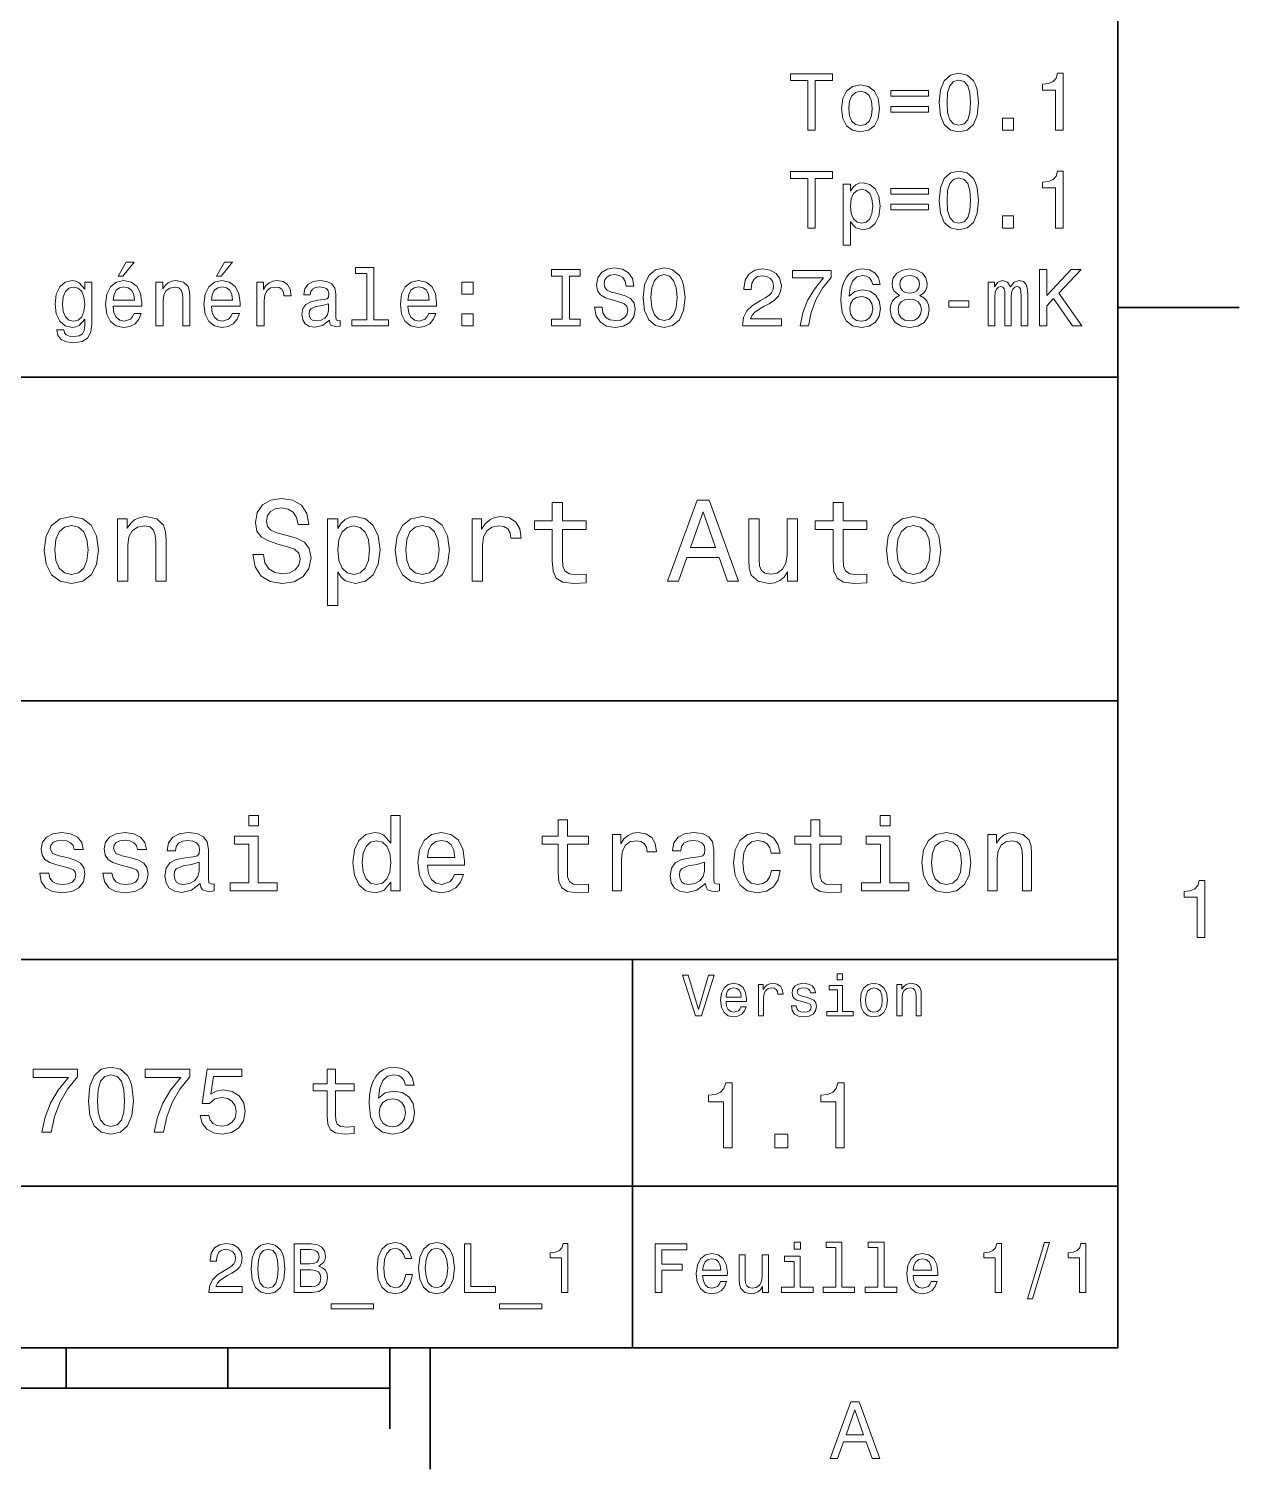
# Model space of a CAD drawing. Extents: x 0 to 210, y 0 to 297.
# Drawn here: x 132.7 to 207.5, y 2.5 to 91.5 of the extents above; entities that cross this region are included whole.
import ezdxf

# ---------------------------------------------------------------- set-up
doc = ezdxf.new("R2010")
doc.units = 0

msp = doc.modelspace()

# ---------------------------------------------------------------- linework, layer by layer
at = {"color": 7, "lineweight": 35}
for p, q in [((200, 10), (200, 287)), ((10, 70), (200, 70)), ((200, 70), (200, 10)), ((75, 50), (200, 50)), ((75, 34), (200, 34)), ((170, 10), (170, 34)), ((75, 20), (200, 20)), ((10, 10), (200, 10)), ((10, 10), (200, 10)), ((55, 7.5), (155, 7.5))]:
    msp.add_line(p, q, dxfattribs=at)
at = {"color": 7, "lineweight": 35, "ltscale": 0.1875}
for p, q in [((200, 74.300003), (207.5, 74.300003)), ((157.5, 10), (157.5, 2.5))]:
    msp.add_line(p, q, dxfattribs=at)
at = {"color": 7, "lineweight": 35, "ltscale": 0.0625}
for p, q in [((135, 10), (135, 7.5)), ((145, 10), (145, 7.5))]:
    msp.add_line(p, q, dxfattribs=at)
at = {"color": 7, "lineweight": 35, "ltscale": 0.125}
msp.add_line((155, 10), (155, 5), dxfattribs=at)
at = {"color": 7, "lineweight": 13}
for points in [[(180.833817, 85.259331), (181.297791, 85.259331), (181.297791, 88.335701), (182.356873, 88.335701), (182.356873, 88.759331), (179.769699, 88.759331), (179.769699, 88.335701), (180.833817, 88.335701)], [(188.95845, 86.968987), (189.034103, 86.1772), (189.271133, 85.612358), (189.649384, 85.269417), (190.173874, 85.158463), (190.693329, 85.269417), (191.071564, 85.612358), (191.303558, 86.1772), (191.384247, 86.968987), (191.303558, 87.75573), (191.207733, 88.068405), (191.071564, 88.325615), (190.693329, 88.668556), (190.173874, 88.784546), (189.649384, 88.668556), (189.271133, 88.320572), (189.034103, 87.75573)], [(189.442596, 86.968987), (189.482956, 87.579216), (189.609024, 88.017975), (189.835968, 88.275177), (190.173874, 88.365959), (190.506729, 88.275177), (190.733673, 88.017975), (190.859756, 87.579216), (190.900101, 86.968987), (190.859756, 86.353714), (190.733673, 85.914948), (190.506729, 85.657745), (190.173874, 85.572014), (189.835968, 85.657745), (189.609024, 85.914948), (189.482956, 86.353714)], [(196.155136, 85.259331), (196.614075, 85.259331), (196.614075, 88.784546), (196.271133, 88.784546), (196.180359, 88.476913), (195.998795, 88.270142), (195.72142, 88.149101), (195.338135, 88.108757), (195.338135, 87.750687), (196.155136, 87.750687)], [(182.926758, 86.610916), (183.007446, 85.995644), (183.239441, 85.541748), (183.60759, 85.259331), (184.101822, 85.163513), (184.591019, 85.259331), (184.959167, 85.536705), (185.191162, 85.990601), (185.276901, 86.610916), (185.191162, 87.226189), (184.959167, 87.68512), (184.591019, 87.962502), (184.101822, 88.063362), (183.60759, 87.962502), (183.239441, 87.680077), (183.007446, 87.226189)], [(183.380646, 86.615959), (183.426025, 87.069847), (183.567245, 87.397659), (183.794189, 87.599388), (184.101822, 87.669991), (184.404419, 87.599388), (184.631363, 87.402702), (184.772568, 87.069847), (184.823013, 86.615959), (184.772568, 86.157028), (184.631363, 85.824173), (184.404419, 85.622444), (184.101822, 85.556885), (183.794189, 85.622444), (183.567245, 85.824173), (183.426025, 86.157028)], [(185.962769, 87.710342), (185.962769, 87.362358), (188.307877, 87.362358), (188.307877, 87.710342)], [(185.962769, 86.731956), (185.962769, 86.389015), (188.307877, 86.389015), (188.307877, 86.731956)], [(192.861908, 85.259331), (193.557877, 85.259331), (193.557877, 86.010773), (192.861908, 86.010773)], [(180.833817, 79.212502), (181.297791, 79.212502), (181.297791, 82.288872), (182.356873, 82.288872), (182.356873, 82.712502), (179.769699, 82.712502), (179.769699, 82.288872), (180.833817, 82.288872)], [(183.476471, 81.502129), (183.476471, 81.920715), (183.032654, 81.920715), (183.032654, 78.163513), (183.476471, 78.163513), (183.476471, 79.626045), (183.632813, 79.389015), (183.809311, 79.232674), (184.253128, 79.116684), (184.676758, 79.212502), (185.009613, 79.499962), (185.226471, 79.953857), (185.307159, 80.56913), (185.226471, 81.179359), (185.009613, 81.633247), (184.676758, 81.915672), (184.253128, 82.016533), (184.011047, 81.986275), (183.804276, 81.890457), (183.627762, 81.729073)], [(188.95845, 80.922157), (189.034103, 80.130371), (189.271133, 79.565529), (189.649384, 79.222588), (190.173874, 79.111633), (190.693329, 79.222588), (191.071564, 79.565529), (191.303558, 80.130371), (191.384247, 80.922157), (191.303558, 81.7089), (191.207733, 82.021576), (191.071564, 82.278786), (190.693329, 82.621727), (190.173874, 82.737717), (189.649384, 82.621727), (189.271133, 82.273743), (189.034103, 81.7089)], [(189.442596, 80.922157), (189.482956, 81.532387), (189.609024, 81.971146), (189.835968, 82.228348), (190.173874, 82.31913), (190.506729, 82.228348), (190.733673, 81.971146), (190.859756, 81.532387), (190.900101, 80.922157), (190.859756, 80.306885), (190.733673, 79.868118), (190.506729, 79.610916), (190.173874, 79.525185), (189.835968, 79.610916), (189.609024, 79.868118), (189.482956, 80.306885)], [(196.155136, 79.212502), (196.614075, 79.212502), (196.614075, 82.737717), (196.271133, 82.737717), (196.180359, 82.430084), (195.998795, 82.223312), (195.72142, 82.102272), (195.338135, 82.061928), (195.338135, 81.703857), (196.155136, 81.703857)], [(184.177475, 79.515099), (183.879929, 79.580658), (183.663071, 79.782387), (183.526901, 80.110199), (183.481506, 80.56913), (183.526901, 81.023018), (183.663071, 81.35083), (183.879929, 81.547516), (184.177475, 81.618118), (184.449814, 81.547516), (184.666672, 81.345787), (184.802841, 81.017975), (184.853271, 80.56913), (184.802841, 80.115242), (184.666672, 79.782387), (184.449814, 79.580658)], [(185.962769, 81.663513), (185.962769, 81.315529), (188.307877, 81.315529), (188.307877, 81.663513)], [(185.962769, 80.685127), (185.962769, 80.342186), (188.307877, 80.342186), (188.307877, 80.685127)], [(192.861908, 79.212502), (193.557877, 79.212502), (193.557877, 79.963943), (192.861908, 79.963943)], [(138.213486, 76.242043), (138.511032, 76.242043), (139.212036, 77.099388), (138.717804, 77.099388)], [(144.285522, 76.242043), (144.583069, 76.242043), (145.284088, 77.099388), (144.789856, 77.099388)], [(153.5802, 76.413513), (153.5802, 73.538872), (152.667374, 73.538872), (152.667374, 73.165672), (154.931778, 73.165672), (154.931778, 73.538872), (154.024002, 73.538872), (154.024002, 76.786713), (152.884232, 76.786713), (152.884232, 76.413513)], [(165.653671, 73.589302), (165.008148, 73.589302), (165.008148, 73.165672), (166.763184, 73.165672), (166.763184, 73.589302), (166.117645, 73.589302), (166.117645, 76.242043), (166.763184, 76.242043), (166.763184, 76.665672), (165.008148, 76.665672), (165.008148, 76.242043), (165.653671, 76.242043)], [(168.124847, 74.320572), (167.665924, 74.320572), (167.766785, 73.785988), (168.018951, 73.392616), (168.407288, 73.155586), (168.931763, 73.069855), (169.451233, 73.150543), (169.839554, 73.372444), (170.08667, 73.720428), (170.17746, 74.179359), (170.101807, 74.592903), (169.889984, 74.860199), (169.547058, 75.036713), (169.088104, 75.167831), (168.694733, 75.263657), (168.437531, 75.374603), (168.29129, 75.535988), (168.245895, 75.788147), (168.29129, 76.015099), (168.422409, 76.186569), (168.624146, 76.302559), (168.90152, 76.342903), (169.183929, 76.292473), (169.405838, 76.156303), (169.552094, 75.929359), (169.622696, 75.621727), (170.081635, 75.621727), (170.081635, 75.631813), (170.000946, 76.105873), (169.763916, 76.4589), (169.390717, 76.680801), (168.886383, 76.756447), (168.432495, 76.680801), (168.079468, 76.468987), (167.852524, 76.141174), (167.77182, 75.717545), (167.837402, 75.339302), (168.029037, 75.0821), (168.331635, 74.910629), (168.745178, 74.779503), (169.153687, 74.663513), (169.461304, 74.552559), (169.647919, 74.391174), (169.71347, 74.128929), (169.652954, 73.861641), (169.496613, 73.659912), (169.259583, 73.533829), (168.951935, 73.493484), (168.609009, 73.548958), (168.346756, 73.710342), (168.180328, 73.972588)], [(170.661591, 74.915672), (170.75238, 74.128929), (171.014618, 73.548958), (171.423126, 73.190887), (171.957703, 73.069855), (172.487244, 73.190887), (172.900787, 73.548958), (173.15799, 74.128929), (173.253815, 74.915672), (173.15799, 75.697372), (173.047043, 76.015099), (172.900787, 76.277344), (172.487244, 76.635414), (172.235077, 76.726189), (171.957703, 76.76149), (171.418091, 76.635414), (171.009583, 76.282387), (170.75238, 75.702415)], [(176.79921, 73.165672), (179.204834, 73.165672), (179.204834, 73.599388), (177.303528, 73.599388), (177.409454, 73.836418), (177.591003, 74.033104), (178.150787, 74.391174), (178.448349, 74.542473), (178.781204, 74.759331), (179.018234, 75.01149), (179.154404, 75.309044), (179.204834, 75.646942), (179.119095, 76.070572), (178.882065, 76.403427), (178.518951, 76.615242), (178.049927, 76.690887), (177.565781, 76.605156), (177.197632, 76.368118), (176.960602, 75.989883), (176.879913, 75.490601), (176.879913, 75.419998), (177.338837, 75.419998), (177.338837, 75.460342), (177.384216, 75.803284), (177.520386, 76.055443), (177.737244, 76.216827), (178.024719, 76.272301), (178.31723, 76.22187), (178.534088, 76.095787), (178.675293, 75.899101), (178.725723, 75.651985), (178.69043, 75.419998), (178.594604, 75.223312), (178.433228, 75.051842), (178.211319, 74.900543), (177.913757, 74.739159), (177.419525, 74.426476), (177.071548, 74.093628), (176.864777, 73.69017), (176.79921, 73.180801)], [(180.364777, 73.165672), (180.874146, 73.165672), (181.040573, 73.997803), (181.333069, 74.77446), (181.746613, 75.495644), (182.286255, 76.171432), (182.286255, 76.590027), (179.885681, 76.590027), (179.885681, 76.131088), (181.802094, 76.131088), (181.247345, 75.450256), (180.828766, 74.739159), (180.536255, 73.982674)], [(185.312195, 75.722588), (185.21637, 76.131088), (184.994461, 76.433685), (184.65152, 76.625328), (184.207718, 76.690887), (183.910172, 76.655586), (183.652954, 76.559761), (183.426025, 76.403427), (183.234375, 76.181519), (183.083084, 75.904144), (182.972137, 75.566246), (182.90152, 75.167831), (182.881348, 74.718987), (182.962036, 74.002846), (183.209167, 73.483398), (183.607574, 73.170715), (184.152252, 73.064804), (184.641449, 73.155586), (185.014648, 73.392616), (185.256714, 73.765816), (185.342438, 74.239883), (185.256714, 74.718987), (185.024719, 75.087143), (184.666656, 75.31913), (184.222839, 75.399826), (183.743744, 75.298958), (183.385681, 75.01149), (183.461334, 75.566246), (183.622711, 75.964661), (183.869827, 76.201698), (184.212769, 76.282387), (184.464935, 76.242043), (184.65657, 76.136131), (184.782654, 75.959618), (184.848206, 75.722588)], [(186.512482, 75.051842), (186.25528, 74.910629), (186.078766, 74.713943), (185.967804, 74.466827), (185.93251, 74.169273), (186.013199, 73.720428), (186.245178, 73.372444), (186.623428, 73.150543), (187.137848, 73.064804), (187.647202, 73.150543), (188.025452, 73.372444), (188.257446, 73.720428), (188.34317, 74.169273), (188.302826, 74.466827), (188.196915, 74.713943), (188.01535, 74.910629), (187.763199, 75.051842), (187.964935, 75.172874), (188.10614, 75.339302), (188.191864, 75.541031), (188.222137, 75.788147), (188.141449, 76.146217), (187.929626, 76.433685), (187.586685, 76.620285), (187.137848, 76.690887), (186.683945, 76.620285), (186.341003, 76.433685), (186.124146, 76.146217), (186.048492, 75.788147), (186.073715, 75.541031), (186.159454, 75.339302)], [(195.151535, 73.165672), (195.615509, 73.165672), (195.615509, 74.411346), (196.029053, 74.855156), (197.204132, 73.165672), (197.768982, 73.165672), (196.356873, 75.193047), (197.728622, 76.665672), (197.113342, 76.665672), (195.615509, 75.046799), (195.615509, 76.665672), (195.151535, 76.665672)], [(136.589569, 73.286713), (136.589569, 75.873886), (136.165924, 75.873886), (136.165924, 75.435127), (135.817947, 75.833542), (135.60614, 75.934402), (135.36911, 75.969704), (134.94043, 75.868843), (134.607574, 75.586418), (134.390717, 75.13253), (134.315063, 74.522301), (134.390717, 73.907028), (134.607574, 73.453133), (134.94043, 73.165672), (135.36911, 73.069855), (135.611176, 73.105156), (135.812912, 73.19593), (136.165924, 73.579216), (136.165924, 73.19593), (136.12558, 72.893341), (136.014633, 72.676476), (135.802826, 72.5504), (135.485092, 72.505013), (135.207718, 72.535271), (135.011032, 72.610916), (134.895035, 72.742043), (134.859741, 72.918556), (134.431061, 72.918556), (134.431061, 72.898384), (134.496628, 72.575615), (134.698349, 72.333542), (135.021118, 72.1772), (135.459885, 72.121727), (135.984375, 72.197372), (136.332367, 72.409187), (136.529053, 72.777344)], [(137.905853, 74.391174), (139.681061, 74.391174), (139.686096, 74.597946), (139.605408, 75.177917), (139.383514, 75.611641), (139.030487, 75.873886), (138.561462, 75.969704), (138.102539, 75.868843), (137.749512, 75.586418), (137.522552, 75.127487), (137.441864, 74.522301), (137.517517, 73.901985), (137.744461, 73.44809), (138.092438, 73.165672), (138.546326, 73.069855), (138.939713, 73.135414), (139.262482, 73.306885), (139.499512, 73.579216), (139.635681, 73.942329), (139.196915, 73.942329), (139.10614, 73.740601), (138.975006, 73.589302), (138.601807, 73.468269), (138.314346, 73.523743), (138.097488, 73.700256), (137.956268, 73.987717), (137.905853, 74.376045)], [(140.553543, 73.165672), (140.997345, 73.165672), (140.997345, 74.729073), (141.042725, 75.087143), (141.18898, 75.349388), (141.415924, 75.510773), (141.718521, 75.571289), (141.960602, 75.520859), (142.111893, 75.384689), (142.187546, 75.157745), (142.212769, 74.855156), (142.212769, 73.165672), (142.65657, 73.165672), (142.65657, 74.94593), (142.636383, 75.304001), (142.545609, 75.601555), (142.248062, 75.873886), (141.784088, 75.969704), (141.526886, 75.934402), (141.310028, 75.838585), (141.123428, 75.6772), (140.977173, 75.460342), (140.977173, 75.873886), (140.553543, 75.873886)], [(143.97789, 74.391174), (145.753113, 74.391174), (145.758148, 74.597946), (145.67746, 75.177917), (145.455551, 75.611641), (145.102524, 75.873886), (144.633514, 75.969704), (144.174576, 75.868843), (143.821548, 75.586418), (143.594604, 75.127487), (143.513916, 74.522301), (143.589569, 73.901985), (143.816498, 73.44809), (144.16449, 73.165672), (144.618378, 73.069855), (145.011749, 73.135414), (145.334518, 73.306885), (145.571548, 73.579216), (145.707718, 73.942329), (145.268951, 73.942329), (145.178177, 73.740601), (145.047058, 73.589302), (144.673859, 73.468269), (144.386383, 73.523743), (144.169525, 73.700256), (144.02832, 73.987717), (143.97789, 74.376045)], [(146.792007, 73.165672), (147.235809, 73.165672), (147.235809, 74.713943), (147.281204, 75.087143), (147.417374, 75.354431), (147.639267, 75.515816), (147.936829, 75.571289), (148.158722, 75.535988), (148.32515, 75.435127), (148.42601, 75.263657), (148.461319, 75.03167), (148.910156, 75.03167), (148.84964, 75.44017), (148.683228, 75.732674), (148.405838, 75.909187), (148.027603, 75.969704), (147.770401, 75.929359), (147.548492, 75.828499), (147.351807, 75.657028), (147.195465, 75.425041), (147.195465, 75.873886), (146.792007, 75.873886)], [(151.270386, 73.5187), (151.270386, 73.503571), (151.295609, 73.3321), (151.371262, 73.21106), (151.68898, 73.115242), (151.936096, 73.155586), (151.936096, 73.498528), (151.8302, 73.483398), (151.68898, 73.548958), (151.663757, 73.750687), (151.663757, 75.152702), (151.603241, 75.510773), (151.426727, 75.762932), (151.119095, 75.91423), (150.685379, 75.969704), (150.261749, 75.909187), (149.949066, 75.737717), (149.75238, 75.470428), (149.686829, 75.117401), (149.686829, 75.087143), (150.085236, 75.087143), (150.120544, 75.298958), (150.231491, 75.450256), (150.413055, 75.541031), (150.670258, 75.576332), (150.917374, 75.551117), (151.093887, 75.475471), (151.199799, 75.344345), (151.235092, 75.162788), (151.21492, 74.950974), (151.134232, 74.84507), (150.932495, 74.794632), (150.55426, 74.754288), (150.120544, 74.663513), (149.812897, 74.502129), (149.631348, 74.249969), (149.575867, 73.87677), (149.626312, 73.543915), (149.782639, 73.296799), (150.034805, 73.140457), (150.382782, 73.084984), (150.851807, 73.190887)], [(156.121979, 74.391174), (157.897186, 74.391174), (157.902237, 74.597946), (157.821548, 75.177917), (157.59964, 75.611641), (157.246613, 75.873886), (156.777603, 75.969704), (156.318665, 75.868843), (155.965637, 75.586418), (155.738693, 75.127487), (155.658005, 74.522301), (155.733643, 73.901985), (155.960602, 73.44809), (156.308578, 73.165672), (156.762466, 73.069855), (157.155838, 73.135414), (157.478607, 73.306885), (157.715637, 73.579216), (157.851807, 73.942329), (157.41304, 73.942329), (157.322266, 73.740601), (157.191147, 73.589302), (156.817947, 73.468269), (156.530487, 73.523743), (156.313629, 73.700256), (156.172409, 73.987717), (156.121979, 74.376045)], [(159.465637, 75.122444), (160.161606, 75.122444), (160.161606, 75.873886), (159.465637, 75.873886)], [(171.145752, 74.915672), (171.201233, 75.525902), (171.367645, 75.974747), (171.624847, 76.247086), (171.957703, 76.342903), (172.285522, 76.247086), (172.542725, 75.969704), (172.709152, 75.520859), (172.769669, 74.915672), (172.709152, 74.305443), (172.542725, 73.856598), (172.285522, 73.584259), (171.957703, 73.493484), (171.624847, 73.584259), (171.367645, 73.856598), (171.201233, 74.3004)], [(186.527618, 75.747803), (186.567963, 75.969704), (186.688995, 76.141174), (186.88063, 76.247086), (187.137848, 76.28743), (187.389999, 76.247086), (187.581635, 76.141174), (187.702682, 75.969704), (187.748077, 75.747803), (187.702682, 75.520859), (187.581635, 75.344345), (187.389999, 75.228355), (187.137848, 75.193047), (186.88063, 75.233398), (186.688995, 75.344345), (186.567963, 75.520859)], [(191.989441, 73.165672), (192.397934, 73.165672), (192.397934, 74.976189), (192.423157, 75.248528), (192.498795, 75.445213), (192.614792, 75.561203), (192.766083, 75.606598), (192.887115, 75.566246), (192.967819, 75.465385), (193.008163, 75.293915), (193.023285, 75.066971), (193.023285, 73.165672), (193.406586, 73.165672), (193.406586, 74.976189), (193.431793, 75.243484), (193.507446, 75.44017), (193.628479, 75.561203), (193.779785, 75.606598), (193.900818, 75.566246), (193.981506, 75.465385), (194.031937, 75.066971), (194.031937, 73.165672), (194.44043, 73.165672), (194.44043, 75.036713), (194.415222, 75.425041), (194.334534, 75.722588), (194.173157, 75.904144), (193.910889, 75.969704), (193.603271, 75.868843), (193.366241, 75.576332), (193.179626, 75.8638), (192.866943, 75.969704), (192.579498, 75.868843), (192.382813, 75.586418), (192.382813, 75.873886), (191.989441, 75.873886)], [(134.774002, 74.522301), (134.819397, 74.971146), (134.955566, 75.304001), (135.167374, 75.500687), (135.449799, 75.571289), (135.747345, 75.500687), (135.969238, 75.304001), (136.105408, 74.971146), (136.155853, 74.522301), (136.105408, 74.06337), (135.969238, 73.735558), (135.747345, 73.533829), (135.449799, 73.468269), (135.167374, 73.533829), (134.955566, 73.735558), (134.819397, 74.068413)], [(137.905853, 74.764374), (137.961319, 75.112358), (138.097488, 75.36956), (138.30426, 75.525902), (138.576599, 75.581375), (138.843887, 75.525902), (139.050659, 75.36956), (139.176743, 75.112358), (139.222122, 74.764374)], [(143.97789, 74.764374), (144.033356, 75.112358), (144.169525, 75.36956), (144.376312, 75.525902), (144.648636, 75.581375), (144.915924, 75.525902), (145.122711, 75.36956), (145.248779, 75.112358), (145.294174, 74.764374)], [(156.121979, 74.764374), (156.17746, 75.112358), (156.313629, 75.36956), (156.520386, 75.525902), (156.792725, 75.581375), (157.060028, 75.525902), (157.266785, 75.36956), (157.392868, 75.112358), (157.438263, 74.764374)], [(184.853256, 74.234833), (184.797775, 73.917114), (184.65657, 73.675041), (184.429626, 73.513657), (184.147202, 73.463226), (183.849655, 73.513657), (183.622711, 73.669998), (183.476456, 73.912071), (183.431061, 74.22979), (183.481506, 74.542473), (183.622711, 74.779503), (183.854706, 74.930801), (184.167374, 74.986275), (184.439713, 74.930801), (184.65657, 74.784546), (184.797775, 74.547516)], [(186.416656, 74.179359), (186.462036, 74.446655), (186.608307, 74.648384), (186.835236, 74.779503), (187.137848, 74.824898), (187.435394, 74.779503), (187.662338, 74.648384), (187.808594, 74.446655), (187.859024, 74.179359), (187.808594, 73.891899), (187.662338, 73.675041), (187.435394, 73.533829), (187.137848, 73.488441), (186.835236, 73.533829), (186.608307, 73.675041), (186.462036, 73.891899)], [(151.219971, 74.1138), (151.159439, 73.851555), (150.998062, 73.649818), (150.755981, 73.5187), (150.458435, 73.473312), (150.266785, 73.498528), (150.13063, 73.579216), (150.044891, 73.720428), (150.019684, 73.917114), (150.039856, 74.093628), (150.120544, 74.219704), (150.443298, 74.360916), (150.851807, 74.421432), (151.219971, 74.542473)], [(159.465637, 73.165672), (160.161606, 73.165672), (160.161606, 73.917114), (159.465637, 73.917114)], [(189.563629, 74.320572), (190.784088, 74.320572), (190.784088, 74.718987), (189.563629, 74.718987)], [(147.20462, 59.030979), (146.549011, 59.030979), (146.6931, 58.267288), (147.053329, 57.70533), (147.608078, 57.366714), (148.357361, 57.244236), (149.099442, 57.359509), (149.65419, 57.67651), (150.007217, 58.17363), (150.136902, 58.82925), (150.028839, 59.420029), (149.726242, 59.801872), (149.236328, 60.054031), (148.580704, 60.241352), (148.018738, 60.378242), (147.651306, 60.536743), (147.442383, 60.767288), (147.377533, 61.127522), (147.442383, 61.451729), (147.6297, 61.696686), (147.917877, 61.862389), (148.314133, 61.920029), (148.71759, 61.84798), (149.034592, 61.653458), (149.24353, 61.32925), (149.344391, 60.889767), (150.000015, 60.889767), (150.000015, 60.904179), (149.884735, 61.581409), (149.546127, 62.085732), (149.012985, 62.402737), (148.292526, 62.510807), (147.644104, 62.402737), (147.139786, 62.100143), (146.815582, 61.631844), (146.700302, 61.026657), (146.793961, 60.486309), (147.067734, 60.118874), (147.500015, 59.873917), (148.09079, 59.6866), (148.674362, 59.520893), (149.113846, 59.362389), (149.380417, 59.131844), (149.474075, 58.757202), (149.387619, 58.375359), (149.164276, 58.087173), (148.825668, 57.907059), (148.386185, 57.849422), (147.896271, 57.928673), (147.521637, 58.159222), (147.283875, 58.533859)], [(172.175797, 57.381123), (172.838623, 57.381123), (173.364563, 58.850864), (175.360229, 58.850864), (175.886169, 57.381123), (176.563416, 57.381123), (174.733429, 62.388329), (173.998566, 62.388329)], [(165.050446, 60.579971), (165.050446, 58.64193), (165.093658, 58.015129), (165.295395, 57.582851), (165.698853, 57.330688), (166.383301, 57.244236), (167.132568, 57.280258), (167.132568, 57.827808), (166.585022, 57.78458), (166.087906, 57.842216), (165.821335, 58.022331), (165.706055, 58.324928), (165.684448, 58.75), (165.684448, 60.579971), (167.132568, 60.579971), (167.132568, 61.120316), (165.684448, 61.120316), (165.684448, 62.251438), (165.050446, 62.251438), (165.050446, 61.120316), (163.955338, 61.120316), (163.955338, 60.579971)], [(173.595108, 59.463257), (174.365997, 61.667866), (175.136902, 59.463257)], [(182.399139, 60.579971), (182.399139, 58.64193), (182.442352, 58.015129), (182.644089, 57.582851), (183.047546, 57.330688), (183.731995, 57.244236), (184.481262, 57.280258), (184.481262, 57.827808), (183.933716, 57.78458), (183.4366, 57.842216), (183.170029, 58.022331), (183.054749, 58.324928), (183.033142, 58.75), (183.033142, 60.579971), (184.481262, 60.579971), (184.481262, 61.120316), (183.033142, 61.120316), (183.033142, 62.251438), (182.399139, 62.251438), (182.399139, 61.120316), (181.304031, 61.120316), (181.304031, 60.579971)], [(133.65274, 59.311958), (133.768021, 58.432995), (134.099426, 57.78458), (134.625366, 57.381123), (135.331421, 57.244236), (136.030273, 57.381123), (136.556213, 57.777374), (136.887619, 58.425793), (137.010101, 59.311958), (136.887619, 60.190922), (136.556213, 60.846542), (136.030273, 61.242794), (135.331421, 61.386887), (134.625366, 61.242794), (134.099426, 60.839336), (133.768021, 60.190922)], [(134.301163, 59.319164), (134.365997, 59.967579), (134.567734, 60.435879), (134.891937, 60.72406), (135.331421, 60.824928), (135.763702, 60.72406), (136.087906, 60.443081), (136.289642, 59.967579), (136.361679, 59.319164), (136.289642, 58.663544), (136.087906, 58.188038), (135.763702, 57.899853), (135.331421, 57.806194), (134.891937, 57.899853), (134.567734, 58.188038), (134.365997, 58.663544)], [(138.177246, 57.381123), (138.811249, 57.381123), (138.811249, 59.614552), (138.876099, 60.12608), (139.085022, 60.500717), (139.409241, 60.731266), (139.841507, 60.817722), (140.187332, 60.745674), (140.403473, 60.551151), (140.511536, 60.226944), (140.547562, 59.794666), (140.547562, 57.381123), (141.181564, 57.381123), (141.181564, 59.924351), (141.15274, 60.435879), (141.023071, 60.86095), (140.597992, 61.25), (139.935165, 61.386887), (139.567734, 61.336452), (139.257935, 61.199566), (138.991364, 60.969017), (138.78244, 60.659222), (138.78244, 61.25), (138.177246, 61.25)], [(151.786758, 60.652016), (151.786758, 61.25), (151.152756, 61.25), (151.152756, 55.882565), (151.786758, 55.882565), (151.786758, 57.971901), (152.010101, 57.633286), (152.262268, 57.409943), (152.896271, 57.244236), (153.501465, 57.381123), (153.976959, 57.791786), (154.286758, 58.440201), (154.402039, 59.319164), (154.286758, 60.190922), (153.976959, 60.839336), (153.501465, 61.242794), (152.896271, 61.386887), (152.550446, 61.343658), (152.255066, 61.206772), (152.002899, 60.976223)], [(152.788208, 57.8134), (152.363129, 57.907059), (152.053329, 58.195244), (151.858795, 58.663544), (151.793961, 59.319164), (151.858795, 59.967579), (152.053329, 60.435879), (152.363129, 60.716858), (152.788208, 60.817722), (153.177246, 60.716858), (153.487045, 60.428673), (153.68158, 59.960373), (153.753616, 59.319164), (153.68158, 58.67075), (153.487045, 58.195244), (153.177246, 57.907059)], [(155.338623, 59.311958), (155.453903, 58.432995), (155.785309, 57.78458), (156.311249, 57.381123), (157.017303, 57.244236), (157.716156, 57.381123), (158.242096, 57.777374), (158.573502, 58.425793), (158.695984, 59.311958), (158.573502, 60.190922), (158.242096, 60.846542), (157.716156, 61.242794), (157.017303, 61.386887), (156.311249, 61.242794), (155.785309, 60.839336), (155.453903, 60.190922)], [(155.987045, 59.319164), (156.05188, 59.967579), (156.253616, 60.435879), (156.57782, 60.72406), (157.017303, 60.824928), (157.449585, 60.72406), (157.773788, 60.443081), (157.975525, 59.967579), (158.047562, 59.319164), (157.975525, 58.663544), (157.773788, 58.188038), (157.449585, 57.899853), (157.017303, 57.806194), (156.57782, 57.899853), (156.253616, 58.188038), (156.05188, 58.663544)], [(160.100876, 57.381123), (160.734879, 57.381123), (160.734879, 59.592937), (160.799713, 60.12608), (160.994247, 60.507923), (161.311249, 60.738472), (161.736328, 60.817722), (162.053314, 60.767288), (162.291077, 60.623199), (162.435181, 60.378242), (162.485596, 60.046829), (163.126816, 60.046829), (163.040359, 60.630402), (162.802612, 61.048271), (162.406342, 61.30043), (161.865997, 61.386887), (161.498566, 61.32925), (161.181564, 61.185158), (160.900589, 60.940201), (160.677246, 60.608788), (160.677246, 61.25), (160.100876, 61.25)], [(180.194519, 61.25), (179.560516, 61.25), (179.560516, 59.016571), (179.488464, 58.497837), (179.279541, 58.123196), (178.955322, 57.892651), (178.530258, 57.820602), (178.19165, 57.878242), (177.97551, 58.051151), (177.853027, 58.346542), (177.824219, 58.764408), (177.824219, 61.25), (177.190201, 61.25), (177.190201, 58.706772), (177.211823, 58.195244), (177.348694, 57.770172), (177.766571, 57.381123), (178.4366, 57.244236), (178.796829, 57.294666), (179.106628, 57.424351), (179.373199, 57.647694), (179.58934, 57.971901), (179.58934, 57.381123), (180.194519, 57.381123)], [(185.698853, 59.311958), (185.814117, 58.432995), (186.145538, 57.78458), (186.671478, 57.381123), (187.377518, 57.244236), (188.076355, 57.381123), (188.602295, 57.777374), (188.933716, 58.425793), (189.056183, 59.311958), (188.933716, 60.190922), (188.602295, 60.846542), (188.076355, 61.242794), (187.377518, 61.386887), (186.671478, 61.242794), (186.145538, 60.839336), (185.814117, 60.190922)], [(186.34726, 59.319164), (186.412109, 59.967579), (186.613831, 60.435879), (186.938034, 60.72406), (187.377518, 60.824928), (187.809799, 60.72406), (188.134003, 60.443081), (188.335724, 59.967579), (188.407776, 59.319164), (188.335724, 58.663544), (188.134003, 58.188038), (187.809799, 57.899853), (187.377518, 57.806194), (186.938034, 57.899853), (186.613831, 58.188038), (186.412109, 58.663544)], [(146.889023, 42.911259), (146.286011, 42.911259), (146.286011, 42.262844), (146.889023, 42.262844)], [(155.072021, 38.793823), (155.072021, 38.255638), (155.642639, 38.255638), (155.642639, 42.911259), (155.078506, 42.911259), (155.078506, 41.205925), (154.644073, 41.698723), (154.37822, 41.815437), (154.073456, 41.860825), (153.522308, 41.731144), (153.09436, 41.368031), (152.815552, 40.784458), (152.718277, 39.999874), (152.815552, 39.215294), (153.09436, 38.625237), (153.522308, 38.255638), (154.073456, 38.132439), (154.37822, 38.17783), (154.650558, 38.294544)], [(185.923615, 42.911259), (185.320587, 42.911259), (185.320587, 42.262844), (185.923615, 42.262844)], [(135.1203, 40.285175), (134.569138, 40.41486), (134.160645, 40.563995), (134.024475, 40.868752), (134.063385, 41.082726), (134.199554, 41.238346), (134.420013, 41.335609), (134.737732, 41.374516), (135.04248, 41.335609), (135.282394, 41.218895), (135.438019, 41.043823), (135.502869, 40.810394), (136.060501, 40.810394), (136.060501, 40.82336), (135.963226, 41.244831), (135.697388, 41.575523), (135.282394, 41.783016), (134.737732, 41.860825), (134.186584, 41.783016), (133.784561, 41.569038), (133.531677, 41.251316), (133.453873, 40.849297), (133.512222, 40.460251), (133.693787, 40.187916), (133.99205, 39.993389), (134.426483, 39.857224), (135.061935, 39.701603), (135.450989, 39.539501), (135.554733, 39.409817), (135.593643, 39.215294), (135.535278, 38.97538), (135.379669, 38.793823), (135.126785, 38.677109), (134.789612, 38.638203), (134.432983, 38.677109), (134.173615, 38.813274), (133.998535, 39.033737), (133.927216, 39.33849), (133.376068, 39.33849), (133.466843, 38.819759), (133.732697, 38.44368), (134.15416, 38.216732), (134.737732, 38.132439), (135.347244, 38.216732), (135.794647, 38.44368), (136.066986, 38.806789), (136.164246, 39.280132), (136.092926, 39.688637), (135.891907, 39.967453), (135.561218, 40.14901)], [(139.023758, 40.285175), (138.472595, 40.41486), (138.064102, 40.563995), (137.927933, 40.868752), (137.966843, 41.082726), (138.102997, 41.238346), (138.323456, 41.335609), (138.64119, 41.374516), (138.945938, 41.335609), (139.185852, 41.218895), (139.341476, 41.043823), (139.406311, 40.810394), (139.963959, 40.810394), (139.963959, 40.82336), (139.866699, 41.244831), (139.600845, 41.575523), (139.185852, 41.783016), (138.64119, 41.860825), (138.090027, 41.783016), (137.688019, 41.569038), (137.435135, 41.251316), (137.35733, 40.849297), (137.41568, 40.460251), (137.597244, 40.187916), (137.895508, 39.993389), (138.329956, 39.857224), (138.965393, 39.701603), (139.354446, 39.539501), (139.458191, 39.409817), (139.497101, 39.215294), (139.438736, 38.97538), (139.283112, 38.793823), (139.030243, 38.677109), (138.693054, 38.638203), (138.336426, 38.677109), (138.077072, 38.813274), (137.901993, 39.033737), (137.830673, 39.33849), (137.27951, 39.33849), (137.3703, 38.819759), (137.636139, 38.44368), (138.057617, 38.216732), (138.64119, 38.132439), (139.250702, 38.216732), (139.698105, 38.44368), (139.970444, 38.806789), (140.067703, 39.280132), (139.996368, 39.688637), (139.795364, 39.967453), (139.464676, 40.14901)], [(143.290329, 38.70953), (143.290329, 38.690075), (143.322739, 38.469616), (143.420013, 38.313995), (143.828506, 38.190796), (144.14624, 38.242668), (144.14624, 38.683594), (144.010071, 38.664139), (143.828506, 38.748432), (143.796082, 39.007801), (143.796082, 40.810394), (143.718277, 41.270767), (143.491333, 41.594975), (143.095795, 41.789501), (142.538162, 41.860825), (141.9935, 41.783016), (141.591476, 41.562553), (141.338593, 41.218895), (141.254303, 40.765003), (141.254303, 40.726101), (141.766541, 40.726101), (141.811935, 40.998432), (141.95459, 41.192959), (142.188019, 41.309673), (142.518707, 41.355061), (142.836426, 41.322639), (143.063385, 41.22538), (143.199554, 41.056789), (143.244934, 40.82336), (143.218994, 40.551025), (143.11525, 40.41486), (142.855881, 40.350018), (142.369568, 40.298145), (141.811935, 40.181431), (141.416412, 39.973938), (141.182983, 39.649731), (141.111649, 39.169903), (141.176483, 38.741951), (141.377502, 38.424225), (141.701706, 38.223217), (142.149109, 38.151894), (142.752136, 38.288059)], [(157.334991, 39.831287), (159.617416, 39.831287), (159.623901, 40.097137), (159.520142, 40.842815), (159.234848, 41.400452), (158.78096, 41.737625), (158.177933, 41.860825), (157.587875, 41.731144), (157.133987, 41.368031), (156.842194, 40.777973), (156.738449, 39.999874), (156.835724, 39.202324), (157.127502, 38.618752), (157.574905, 38.255638), (158.158478, 38.132439), (158.664246, 38.216732), (159.079224, 38.437195), (159.383987, 38.787338), (159.559052, 39.254196), (158.994934, 39.254196), (158.87822, 38.994831), (158.709625, 38.800308), (158.229797, 38.644688), (157.860199, 38.716011), (157.58139, 38.942959), (157.399841, 39.312553), (157.334991, 39.811832)], [(165.407761, 41.134602), (165.407761, 39.390366), (165.446655, 38.826244), (165.62822, 38.437195), (165.991333, 38.210251), (166.60733, 38.132439), (167.281677, 38.16486), (167.281677, 38.657654), (166.788879, 38.618752), (166.341476, 38.670624), (166.101563, 38.832729), (165.997818, 39.105061), (165.978363, 39.487625), (165.978363, 41.134602), (167.281677, 41.134602), (167.281677, 41.620911), (165.978363, 41.620911), (165.978363, 42.638924), (165.407761, 42.638924), (165.407761, 41.620911), (164.422165, 41.620911), (164.422165, 41.134602)], [(168.760071, 38.255638), (169.330658, 38.255638), (169.330658, 40.246273), (169.389023, 40.726101), (169.564102, 41.069759), (169.849396, 41.277252), (170.231964, 41.348579), (170.517273, 41.303188), (170.731247, 41.173504), (170.860931, 40.953045), (170.906311, 40.654774), (171.483398, 40.654774), (171.405594, 41.179989), (171.19162, 41.556072), (170.834991, 41.783016), (170.348679, 41.860825), (170.01799, 41.808952), (169.732697, 41.679268), (169.479797, 41.458809), (169.278793, 41.160538), (169.278793, 41.737625), (168.760071, 41.737625)], [(174.51799, 38.70953), (174.51799, 38.690075), (174.550415, 38.469616), (174.647675, 38.313995), (175.056183, 38.190796), (175.373901, 38.242668), (175.373901, 38.683594), (175.237732, 38.664139), (175.056183, 38.748432), (175.023743, 39.007801), (175.023743, 40.810394), (174.945953, 41.270767), (174.718994, 41.594975), (174.323456, 41.789501), (173.765823, 41.860825), (173.221161, 41.783016), (172.819138, 41.562553), (172.566254, 41.218895), (172.481964, 40.765003), (172.481964, 40.726101), (172.994217, 40.726101), (173.039612, 40.998432), (173.182251, 41.192959), (173.41568, 41.309673), (173.746368, 41.355061), (174.064087, 41.322639), (174.291046, 41.22538), (174.427216, 41.056789), (174.472595, 40.82336), (174.446655, 40.551025), (174.342926, 40.41486), (174.083557, 40.350018), (173.597229, 40.298145), (173.039612, 40.181431), (172.644073, 39.973938), (172.410645, 39.649731), (172.339325, 39.169903), (172.404144, 38.741951), (172.605164, 38.424225), (172.929382, 38.223217), (173.37677, 38.151894), (173.979797, 38.288059)], [(178.570587, 40.583447), (179.134705, 40.583447), (179.01799, 41.10218), (178.739166, 41.510681), (178.304733, 41.763565), (177.740601, 41.860825), (177.118134, 41.731144), (176.644791, 41.368031), (176.346527, 40.777973), (176.242767, 39.986908), (176.340027, 39.202324), (176.631821, 38.618752), (177.092194, 38.255638), (177.721161, 38.132439), (178.278793, 38.229702), (178.713226, 38.502037), (179.011505, 38.929989), (179.14119, 39.500595), (178.596527, 39.500595), (178.499252, 39.137482), (178.317703, 38.865147), (178.058334, 38.69656), (177.740601, 38.644688), (177.345078, 38.728981), (177.059784, 38.988346), (176.884705, 39.409817), (176.826355, 40.006359), (176.884705, 40.589931), (177.066254, 41.011402), (177.358047, 41.270767), (177.740601, 41.361546), (178.077789, 41.303188), (178.330658, 41.154053), (178.499252, 40.907654)], [(181.021591, 41.134602), (181.021591, 39.390366), (181.060486, 38.826244), (181.24205, 38.437195), (181.605164, 38.210251), (182.221161, 38.132439), (182.895508, 38.16486), (182.895508, 38.657654), (182.40271, 38.618752), (181.955307, 38.670624), (181.715393, 38.832729), (181.611649, 39.105061), (181.592194, 39.487625), (181.592194, 41.134602), (182.895508, 41.134602), (182.895508, 41.620911), (181.592194, 41.620911), (181.592194, 42.638924), (181.021591, 42.638924), (181.021591, 41.620911), (180.035995, 41.620911), (180.035995, 41.134602)], [(187.894791, 39.993389), (187.998535, 39.202324), (188.296814, 38.618752), (188.770142, 38.255638), (189.405594, 38.132439), (190.034546, 38.255638), (190.507904, 38.612267), (190.806168, 39.195839), (190.916412, 39.993389), (190.806168, 40.784458), (190.507904, 41.374516), (190.034546, 41.731144), (189.405594, 41.860825), (188.770142, 41.731144), (188.296814, 41.368031), (187.998535, 40.784458)], [(191.966827, 38.255638), (192.537445, 38.255638), (192.537445, 40.265724), (192.595795, 40.726101), (192.783844, 41.063274), (193.075623, 41.270767), (193.464661, 41.348579), (193.775909, 41.283737), (193.970428, 41.108665), (194.067688, 40.816879), (194.100128, 40.42783), (194.100128, 38.255638), (194.670715, 38.255638), (194.670715, 40.544544), (194.644775, 41.004917), (194.528076, 41.387482), (194.145508, 41.737625), (193.548965, 41.860825), (193.218277, 41.815437), (192.939453, 41.692238), (192.699539, 41.484745), (192.511505, 41.205925), (192.511505, 41.737625), (191.966827, 41.737625)], [(146.869568, 38.735466), (146.869568, 41.620911), (145.40416, 41.620911), (145.40416, 41.134602), (146.298965, 41.134602), (146.298965, 38.735466), (145.131821, 38.735466), (145.131821, 38.255638), (148.049683, 38.255638), (148.049683, 38.735466)], [(154.170731, 41.348579), (154.546814, 41.257801), (154.832123, 41.004917), (155.000702, 40.583447), (155.065552, 39.999874), (155.000702, 39.409817), (154.832123, 38.988346), (154.546814, 38.728981), (154.170731, 38.644688), (153.814102, 38.728981), (153.541763, 38.988346), (153.360199, 39.416302), (153.301849, 39.999874), (153.360199, 40.576965), (153.541763, 40.998432), (153.814102, 41.257801)], [(157.334991, 40.311115), (157.406311, 40.758518), (157.58139, 41.089211), (157.847244, 41.290222), (158.197388, 41.361546), (158.541046, 41.290222), (158.806885, 41.089211), (158.968994, 40.758518), (159.027359, 40.311115)], [(185.904144, 38.735466), (185.904144, 41.620911), (184.438736, 41.620911), (184.438736, 41.134602), (185.333557, 41.134602), (185.333557, 38.735466), (184.166412, 38.735466), (184.166412, 38.255638), (187.084259, 38.255638), (187.084259, 38.735466)], [(188.478363, 39.999874), (188.536713, 40.583447), (188.718277, 41.004917), (189.010071, 41.264282), (189.405594, 41.355061), (189.794647, 41.264282), (190.086426, 41.011402), (190.267975, 40.583447), (190.332825, 39.999874), (190.267975, 39.409817), (190.086426, 38.981861), (189.794647, 38.722496), (189.405594, 38.638203), (189.010071, 38.722496), (188.718277, 38.981861), (188.536713, 39.409817)], [(143.225479, 39.474659), (143.147675, 39.137482), (142.940186, 38.878117), (142.628937, 38.70953), (142.246368, 38.651173), (141.999969, 38.683594), (141.824905, 38.787338), (141.714676, 38.968895), (141.682251, 39.221775), (141.708191, 39.448723), (141.811935, 39.610825), (142.226929, 39.792381), (142.752136, 39.87019), (143.225479, 40.02581)], [(174.453156, 39.474659), (174.375336, 39.137482), (174.167847, 38.878117), (173.856598, 38.70953), (173.47403, 38.651173), (173.227646, 38.683594), (173.052582, 38.787338), (172.942337, 38.968895), (172.909912, 39.221775), (172.935852, 39.448723), (173.039612, 39.610825), (173.45459, 39.792381), (173.979797, 39.87019), (174.453156, 40.02581)], [(204.909225, 35.366787), (205.368164, 35.366787), (205.368164, 38.892002), (205.025223, 38.892002), (204.934448, 38.584366), (204.752884, 38.377594), (204.47551, 38.256557), (204.092224, 38.216209), (204.092224, 37.858143), (204.909225, 37.858143)], [(174.71109, 33.03458), (174.08429, 30.905619), (173.439484, 33.03458), (173.09726, 33.03458), (173.904175, 30.530979), (174.264404, 30.530979), (175.053314, 33.03458)], [(182.992798, 33.117435), (182.657776, 33.117435), (182.657776, 32.757202), (182.992798, 32.757202)], [(175.784576, 31.40634), (177.052597, 31.40634), (177.056198, 31.554033), (176.998566, 31.9683), (176.840057, 32.278099), (176.587891, 32.465416), (176.252884, 32.533859), (175.925079, 32.461815), (175.672913, 32.260086), (175.510803, 31.932276), (175.453171, 31.5), (175.507202, 31.056915), (175.669312, 30.732708), (175.917862, 30.530979), (176.242081, 30.462536), (176.523056, 30.509365), (176.753601, 30.631844), (176.922913, 30.826368), (177.020172, 31.085733), (176.706772, 31.085733), (176.641937, 30.941643), (176.548264, 30.833572), (176.281708, 30.747118), (176.07637, 30.786743), (175.921463, 30.912823), (175.820602, 31.118155), (175.784576, 31.395533)], [(175.784576, 31.672911), (175.824203, 31.921469), (175.921463, 32.105186), (176.069168, 32.216858), (176.263687, 32.256485), (176.454605, 32.216858), (176.60231, 32.105186), (176.692368, 31.921469), (176.724777, 31.672911)], [(177.794662, 30.530979), (178.111664, 30.530979), (178.111664, 31.636887), (178.144089, 31.903458), (178.241348, 32.094379), (178.399857, 32.209652), (178.612396, 32.249279), (178.770889, 32.224064), (178.889771, 32.152016), (178.961823, 32.029537), (178.98703, 31.863832), (179.307632, 31.863832), (179.264404, 32.155621), (179.145538, 32.364552), (178.947403, 32.490635), (178.677231, 32.533859), (178.493515, 32.505043), (178.335022, 32.432995), (178.194519, 32.310516), (178.082855, 32.144814), (178.082855, 32.465416), (177.794662, 32.465416)], [(180.791794, 31.658501), (180.485596, 31.730547), (180.258652, 31.8134), (180.182999, 31.982708), (180.204605, 32.101585), (180.280258, 32.188038), (180.40274, 32.242073), (180.579254, 32.263687), (180.748566, 32.242073), (180.881851, 32.177231), (180.968292, 32.079971), (181.004318, 31.950287), (181.314117, 31.950287), (181.314117, 31.957493), (181.260086, 32.191643), (181.112396, 32.375359), (180.881851, 32.490635), (180.579254, 32.533859), (180.273056, 32.490635), (180.049713, 32.371758), (179.909225, 32.195244), (179.865997, 31.971901), (179.898422, 31.755764), (179.999283, 31.604465), (180.164993, 31.496397), (180.406342, 31.420748), (180.759369, 31.334293), (180.97551, 31.244236), (181.033142, 31.17219), (181.054749, 31.064121), (181.022339, 30.930836), (180.935883, 30.829971), (180.795395, 30.765129), (180.608063, 30.743515), (180.409943, 30.765129), (180.265854, 30.840778), (180.168594, 30.963255), (180.128967, 31.132565), (179.822769, 31.132565), (179.873199, 30.844379), (180.020889, 30.635447), (180.255051, 30.509365), (180.579254, 30.462536), (180.917862, 30.509365), (181.166428, 30.635447), (181.317719, 30.837175), (181.371765, 31.100143), (181.332138, 31.327089), (181.220459, 31.481987), (181.036743, 31.582851)], [(182.981995, 30.79755), (182.981995, 32.400574), (182.167862, 32.400574), (182.167862, 32.130402), (182.664978, 32.130402), (182.664978, 30.79755), (182.016571, 30.79755), (182.016571, 30.530979), (183.637604, 30.530979), (183.637604, 30.79755)], [(184.087891, 31.496397), (184.145538, 31.056915), (184.311234, 30.732708), (184.574203, 30.530979), (184.927231, 30.462536), (185.276657, 30.530979), (185.539627, 30.729107), (185.705338, 31.053314), (185.766571, 31.496397), (185.705338, 31.935879), (185.539627, 32.263687), (185.276657, 32.461815), (184.927231, 32.533859), (184.574203, 32.461815), (184.311234, 32.260086), (184.145538, 31.935879)], [(184.412109, 31.5), (184.444519, 31.824207), (184.545395, 32.058357), (184.707489, 32.20245), (184.927231, 32.25288), (185.143372, 32.20245), (185.305481, 32.061958), (185.406342, 31.824207), (185.442368, 31.5), (185.406342, 31.17219), (185.305481, 30.934437), (185.143372, 30.790344), (184.927231, 30.743515), (184.707489, 30.790344), (184.545395, 30.934437), (184.444519, 31.17219)], [(186.350143, 30.530979), (186.667145, 30.530979), (186.667145, 31.647694), (186.69957, 31.903458), (186.804031, 32.090778), (186.966141, 32.206051), (187.182281, 32.249279), (187.355194, 32.213257), (187.463257, 32.115993), (187.517288, 31.95389), (187.535309, 31.737751), (187.535309, 30.530979), (187.85231, 30.530979), (187.85231, 31.802593), (187.837891, 32.058357), (187.773056, 32.270893), (187.560516, 32.465416), (187.229111, 32.533859), (187.045395, 32.508644), (186.890488, 32.440201), (186.757202, 32.324928), (186.65274, 32.170029), (186.65274, 32.465416), (186.350143, 32.465416)], [(133.504288, 23.322132), (134.086411, 23.322132), (134.276611, 24.27314), (134.610916, 25.160749), (135.083542, 25.984957), (135.700256, 26.75729), (135.700256, 27.235676), (132.956741, 27.235676), (132.956741, 26.711182), (135.146942, 26.711182), (134.512924, 25.933083), (134.034546, 25.120403), (133.700256, 24.25585)], [(136.386124, 25.276022), (136.47258, 24.371124), (136.743484, 23.72559), (137.175751, 23.33366), (137.775177, 23.206858), (138.368835, 23.33366), (138.801117, 23.72559), (139.066238, 24.371124), (139.158463, 25.276022), (139.066238, 26.175158), (138.956726, 26.532507), (138.801117, 26.826454), (138.368835, 27.218386), (137.775177, 27.35095), (137.175751, 27.218386), (136.743484, 26.82069), (136.47258, 26.175158)], [(136.939438, 25.276022), (136.98555, 25.973429), (137.129639, 26.474869), (137.389008, 26.768818), (137.775177, 26.872564), (138.155579, 26.768818), (138.414948, 26.474869), (138.559036, 25.973429), (138.605148, 25.276022), (138.559036, 24.572853), (138.414948, 24.071411), (138.155579, 23.777464), (137.775177, 23.679482), (137.389008, 23.777464), (137.129639, 24.071411), (136.98555, 24.572853)], [(140.443771, 23.322132), (141.025894, 23.322132), (141.216095, 24.27314), (141.5504, 25.160749), (142.02301, 25.984957), (142.639725, 26.75729), (142.639725, 27.235676), (139.89621, 27.235676), (139.89621, 26.711182), (142.086411, 26.711182), (141.452408, 25.933083), (140.97403, 25.120403), (140.639725, 24.25585)], [(143.285263, 24.36536), (143.412064, 23.892736), (143.694489, 23.523861), (144.109467, 23.293314), (144.639725, 23.206858), (145.221863, 23.310604), (145.6772, 23.593025), (145.965378, 24.042593), (146.07489, 24.618961), (145.976898, 25.154985), (145.700256, 25.575735), (145.267975, 25.846628), (144.708893, 25.944611), (144.276611, 25.875446), (143.942322, 25.685244), (144.103699, 26.763054), (145.855865, 26.763054), (145.855865, 27.235676), (143.717545, 27.235676), (143.400543, 25.114639), (143.861633, 25.114639), (144.195923, 25.385532), (144.622437, 25.483515), (144.991318, 25.420115), (145.273743, 25.235676), (145.452408, 24.953257), (145.515808, 24.590143), (145.452408, 24.227032), (145.267975, 23.944611), (144.98555, 23.765936), (144.622437, 23.702536), (144.316956, 23.742882), (144.080658, 23.875446), (143.907745, 24.082939), (143.821289, 24.36536)], [(151.141174, 25.88121), (151.141174, 24.330778), (151.175751, 23.829336), (151.337128, 23.483515), (151.659897, 23.281786), (152.207458, 23.212622), (152.806885, 23.24144), (152.806885, 23.679482), (152.368835, 23.644899), (151.971146, 23.691008), (151.757889, 23.8351), (151.665665, 24.077175), (151.648376, 24.417233), (151.648376, 25.88121), (152.806885, 25.88121), (152.806885, 26.313486), (151.648376, 26.313486), (151.648376, 27.218386), (151.141174, 27.218386), (151.141174, 26.313486), (150.265091, 26.313486), (150.265091, 25.88121)], [(156.507172, 26.244322), (156.397644, 26.711182), (156.144043, 27.057003), (155.752121, 27.276022), (155.244919, 27.35095), (154.904861, 27.310604), (154.610901, 27.201096), (154.351547, 27.022421), (154.132523, 26.768818), (153.95961, 26.451815), (153.832809, 26.065647), (153.752121, 25.610317), (153.729065, 25.097347), (153.821289, 24.278904), (154.103699, 23.685244), (154.559036, 23.327896), (155.181519, 23.206858), (155.740601, 23.310604), (156.167114, 23.581497), (156.443756, 24.008011), (156.541748, 24.549797), (156.443756, 25.097347), (156.178635, 25.518097), (155.769409, 25.783228), (155.262207, 25.875446), (154.714661, 25.760172), (154.305435, 25.431643), (154.391891, 26.065647), (154.576324, 26.520979), (154.858749, 26.791872), (155.250671, 26.884092), (155.538864, 26.837982), (155.757889, 26.716946), (155.901978, 26.515215), (155.976898, 26.244322)], [(175.631119, 22.360231), (176.155624, 22.360231), (176.155624, 26.38905), (175.763687, 26.38905), (175.659943, 26.037464), (175.452454, 25.801153), (175.135452, 25.662825), (174.697403, 25.616714), (174.697403, 25.207493), (175.631119, 25.207493)], [(182.570602, 22.360231), (183.095093, 22.360231), (183.095093, 26.38905), (182.703171, 26.38905), (182.599426, 26.037464), (182.391937, 25.801153), (182.074921, 25.662825), (181.636887, 25.616714), (181.636887, 25.207493), (182.570602, 25.207493)], [(155.982666, 24.544035), (155.919266, 24.180922), (155.757889, 23.904264), (155.49852, 23.719826), (155.175751, 23.662189), (154.835693, 23.719826), (154.576324, 23.8985), (154.40918, 24.175158), (154.3573, 24.538271), (154.414948, 24.895618), (154.576324, 25.166512), (154.841461, 25.339424), (155.198807, 25.402824), (155.51004, 25.339424), (155.757889, 25.172276), (155.919266, 24.901382)], [(178.806915, 22.360231), (179.60231, 22.360231), (179.60231, 23.219021), (178.806915, 23.219021)], [(143.825653, 13.428675), (145.887619, 13.428675), (145.887619, 13.800432), (144.257935, 13.800432), (144.348709, 14.003603), (144.504333, 14.172191), (144.984146, 14.479107), (145.239197, 14.60879), (145.524506, 14.794669), (145.727676, 15.010807), (145.844391, 15.26585), (145.887619, 15.555476), (145.814117, 15.918589), (145.610962, 16.203892), (145.299713, 16.385447), (144.897705, 16.450289), (144.482712, 16.376802), (144.167145, 16.173632), (143.963974, 15.849424), (143.894821, 15.421471), (143.894821, 15.360951), (144.288193, 15.360951), (144.288193, 15.395534), (144.327087, 15.689482), (144.443802, 15.905621), (144.629684, 16.043949), (144.876083, 16.091499), (145.126801, 16.048271), (145.312683, 15.940203), (145.433716, 15.771614), (145.476944, 15.559799), (145.446686, 15.360951), (145.364563, 15.192364), (145.226227, 15.045389), (145.036026, 14.915707), (144.780991, 14.777378), (144.357346, 14.509366), (144.059082, 14.224064), (143.881851, 13.878242), (143.825653, 13.441643)], [(146.440933, 14.894093), (146.505768, 14.215418), (146.708939, 13.731268), (147.033142, 13.43732), (147.482712, 13.342219), (147.927963, 13.43732), (148.252167, 13.731268), (148.451019, 14.215418), (148.520172, 14.894093), (148.451019, 15.568444), (148.368881, 15.836456), (148.252167, 16.056917), (147.927963, 16.350864), (147.482712, 16.450289), (147.033142, 16.350864), (146.708939, 16.052593), (146.505768, 15.568444)], [(146.855911, 14.894093), (146.890488, 15.417148), (146.998566, 15.793228), (147.193085, 16.013689), (147.482712, 16.091499), (147.768021, 16.013689), (147.96254, 15.793228), (148.070602, 15.417148), (148.105194, 14.894093), (148.070602, 14.366715), (147.96254, 13.990634), (147.768021, 13.770173), (147.482712, 13.696686), (147.193085, 13.770173), (146.998566, 13.990634), (146.890488, 14.366715)], [(150.625366, 15.049712), (150.927963, 15.300432), (151.005768, 15.469021), (151.031708, 15.676514), (150.97551, 16.000721), (150.806915, 16.23415), (150.534592, 16.376802), (150.154175, 16.428675), (149.086456, 16.428675), (149.086456, 13.428675), (150.214706, 13.428675), (150.616714, 13.489193), (150.914993, 13.666427), (151.100861, 13.947407), (151.16571, 14.32781), (151.126801, 14.582853), (151.023056, 14.794669), (150.854477, 14.950289)], [(150.072052, 15.183718), (149.484161, 15.183718), (149.484161, 16.069885), (150.106628, 16.069885), (150.340057, 16.043949), (150.504333, 15.966139), (150.603745, 15.832133), (150.638336, 15.633286), (150.599426, 15.434439), (150.495682, 15.29611), (150.318451, 15.209655)], [(155.989914, 14.543948), (155.903458, 14.180836), (155.760803, 13.92147), (155.561966, 13.761528), (155.328537, 13.709655), (155.047562, 13.787464), (154.827087, 14.020894), (154.680115, 14.401298), (154.632568, 14.928675), (154.680115, 15.45173), (154.822769, 15.836456), (155.043228, 16.069885), (155.328537, 16.152018), (155.536026, 16.108789), (155.713257, 15.987753), (155.851593, 15.793228), (155.946686, 15.525217), (156.357361, 15.525217), (156.227676, 15.93588), (156.002884, 16.247118), (155.695969, 16.441643), (155.328537, 16.510807), (154.870316, 16.402739), (154.520172, 16.100145), (154.295395, 15.603026), (154.21759, 14.928675), (154.295395, 14.254323), (154.520172, 13.757205), (154.870316, 13.450289), (155.328537, 13.346542), (155.730545, 13.428675), (156.054764, 13.657782), (156.283859, 14.033862), (156.404907, 14.543948)], [(156.780991, 14.928675), (156.858795, 14.254323), (157.083572, 13.757205), (157.433716, 13.450289), (157.891937, 13.346542), (158.345825, 13.450289), (158.700287, 13.757205), (158.920746, 14.254323), (159.002884, 14.928675), (158.920746, 15.598703), (158.825653, 15.871038), (158.700287, 16.095821), (158.345825, 16.402739), (158.129684, 16.480549), (157.891937, 16.510807), (157.429398, 16.402739), (157.079254, 16.100145), (156.858795, 15.603026)], [(157.195969, 14.928675), (157.243515, 15.45173), (157.386169, 15.836456), (157.606628, 16.069885), (157.891937, 16.152018), (158.172913, 16.069885), (158.393372, 15.832133), (158.536026, 15.447407), (158.587906, 14.928675), (158.536026, 14.40562), (158.393372, 14.020894), (158.172913, 13.787464), (157.891937, 13.709655), (157.606628, 13.787464), (157.386169, 14.020894), (157.243515, 14.401298)], [(159.616714, 13.428675), (161.544678, 13.428675), (161.544678, 13.791787), (160.01442, 13.791787), (160.01442, 16.428675), (159.616714, 16.428675)], [(165.621048, 13.428675), (166.01442, 13.428675), (166.01442, 16.450289), (165.720459, 16.450289), (165.642654, 16.1866), (165.48703, 16.009367), (165.249283, 15.905621), (164.920746, 15.871038), (164.920746, 15.564121), (165.621048, 15.564121)], [(171.414978, 13.428675), (171.817001, 13.428675), (171.817001, 14.807637), (173.079254, 14.807637), (173.079254, 15.166427), (171.817001, 15.166427), (171.817001, 16.065563), (173.368881, 16.065563), (173.368881, 16.428675), (171.414978, 16.428675)], [(180.389053, 16.532421), (179.98703, 16.532421), (179.98703, 16.100145), (180.389053, 16.100145)], [(182.572052, 16.212536), (182.572052, 13.748559), (181.789627, 13.748559), (181.789627, 13.428675), (183.730545, 13.428675), (183.730545, 13.748559), (182.952454, 13.748559), (182.952454, 16.532421), (181.97551, 16.532421), (181.97551, 16.212536)], [(185.174347, 16.212536), (185.174347, 13.748559), (184.391937, 13.748559), (184.391937, 13.428675), (186.332855, 13.428675), (186.332855, 13.748559), (185.554749, 13.748559), (185.554749, 16.532421), (184.577805, 16.532421), (184.577805, 16.212536)], [(192.416428, 13.428675), (192.809799, 13.428675), (192.809799, 16.450289), (192.515854, 16.450289), (192.438034, 16.1866), (192.282425, 16.009367), (192.044662, 15.905621), (191.716141, 15.871038), (191.716141, 15.564121), (192.416428, 15.564121)], [(194.422195, 13.026657), (194.720459, 13.026657), (195.766571, 16.510807), (195.463974, 16.510807)], [(197.621033, 13.428675), (198.014404, 13.428675), (198.014404, 16.450289), (197.720459, 16.450289), (197.642654, 16.1866), (197.48703, 16.009367), (197.249283, 15.905621), (196.920746, 15.871038), (196.920746, 15.564121), (197.621033, 15.564121)], [(174.341492, 14.479107), (175.863113, 14.479107), (175.867432, 14.656341), (175.798279, 15.153459), (175.608063, 15.525217), (175.305481, 15.75), (174.903458, 15.832133), (174.510086, 15.745678), (174.207489, 15.503603), (174.01297, 15.110231), (173.943802, 14.591499), (174.008652, 14.059798), (174.203171, 13.67075), (174.501434, 13.428675), (174.890488, 13.346542), (175.227661, 13.402739), (175.504318, 13.549712), (175.707489, 13.783141), (175.824203, 14.09438), (175.44812, 14.09438), (175.370316, 13.92147), (175.257919, 13.791787), (174.938034, 13.688041), (174.69165, 13.735591), (174.505768, 13.886888), (174.38472, 14.133286), (174.341492, 14.466139)], [(174.341492, 14.798992), (174.389053, 15.097262), (174.505768, 15.317724), (174.682999, 15.45173), (174.916428, 15.49928), (175.145538, 15.45173), (175.322769, 15.317724), (175.430832, 15.097262), (175.469742, 14.798992)], [(178.400574, 15.75), (178.020172, 15.75), (178.020172, 14.409943), (177.976944, 14.098703), (177.851593, 13.873919), (177.657059, 13.735591), (177.402023, 13.692364), (177.198853, 13.726946), (177.069168, 13.830692), (176.995682, 14.007925), (176.978394, 14.258646), (176.978394, 15.75), (176.597977, 15.75), (176.597977, 14.224064), (176.610947, 13.917148), (176.693085, 13.662104), (176.943802, 13.428675), (177.345825, 13.346542), (177.561966, 13.376801), (177.747833, 13.454611), (177.907776, 13.588617), (178.03746, 13.783141), (178.03746, 13.428675), (178.400574, 13.428675)], [(180.376083, 13.748559), (180.376083, 15.672191), (179.399139, 15.672191), (179.399139, 15.347983), (179.995682, 15.347983), (179.995682, 13.748559), (179.217575, 13.748559), (179.217575, 13.428675), (181.162827, 13.428675), (181.162827, 13.748559)], [(187.353027, 14.479107), (188.874634, 14.479107), (188.878967, 14.656341), (188.809799, 15.153459), (188.619598, 15.525217), (188.317001, 15.75), (187.914978, 15.832133), (187.521606, 15.745678), (187.219025, 15.503603), (187.02449, 15.110231), (186.955338, 14.591499), (187.020172, 14.059798), (187.214691, 13.67075), (187.51297, 13.428675), (187.902023, 13.346542), (188.239197, 13.402739), (188.515854, 13.549712), (188.719025, 13.783141), (188.835739, 14.09438), (188.459656, 14.09438), (188.381851, 13.92147), (188.269455, 13.791787), (187.94957, 13.688041), (187.703171, 13.735591), (187.517288, 13.886888), (187.396255, 14.133286), (187.353027, 14.466139)], [(187.353027, 14.798992), (187.400574, 15.097262), (187.517288, 15.317724), (187.694519, 15.45173), (187.927948, 15.49928), (188.157059, 15.45173), (188.33429, 15.317724), (188.442368, 15.097262), (188.481262, 14.798992)], [(150.167145, 13.787464), (149.484161, 13.787464), (149.484161, 14.820605), (150.12825, 14.820605), (150.400574, 14.790346), (150.595108, 14.699568), (150.711823, 14.543948), (150.750717, 14.319164), (150.711823, 14.081412), (150.603745, 13.917148), (150.422195, 13.817723)], [(151.386169, 12.711096), (151.386169, 12.408502), (153.98848, 12.408502), (153.98848, 12.711096)], [(161.795395, 12.711096), (161.795395, 12.408502), (164.397705, 12.408502), (164.397705, 12.711096)], [(182.216858, 3.166787), (182.680847, 3.166787), (183.048996, 4.195605), (184.445969, 4.195605), (184.814133, 3.166787), (185.288193, 3.166787), (184.007217, 6.67183), (183.492798, 6.67183)], [(183.210388, 4.624279), (183.75, 6.167507), (184.289627, 4.624279)]]:
    msp.add_lwpolyline(points, close=True, dxfattribs=at)

doc.saveas('drawing.dxf')
